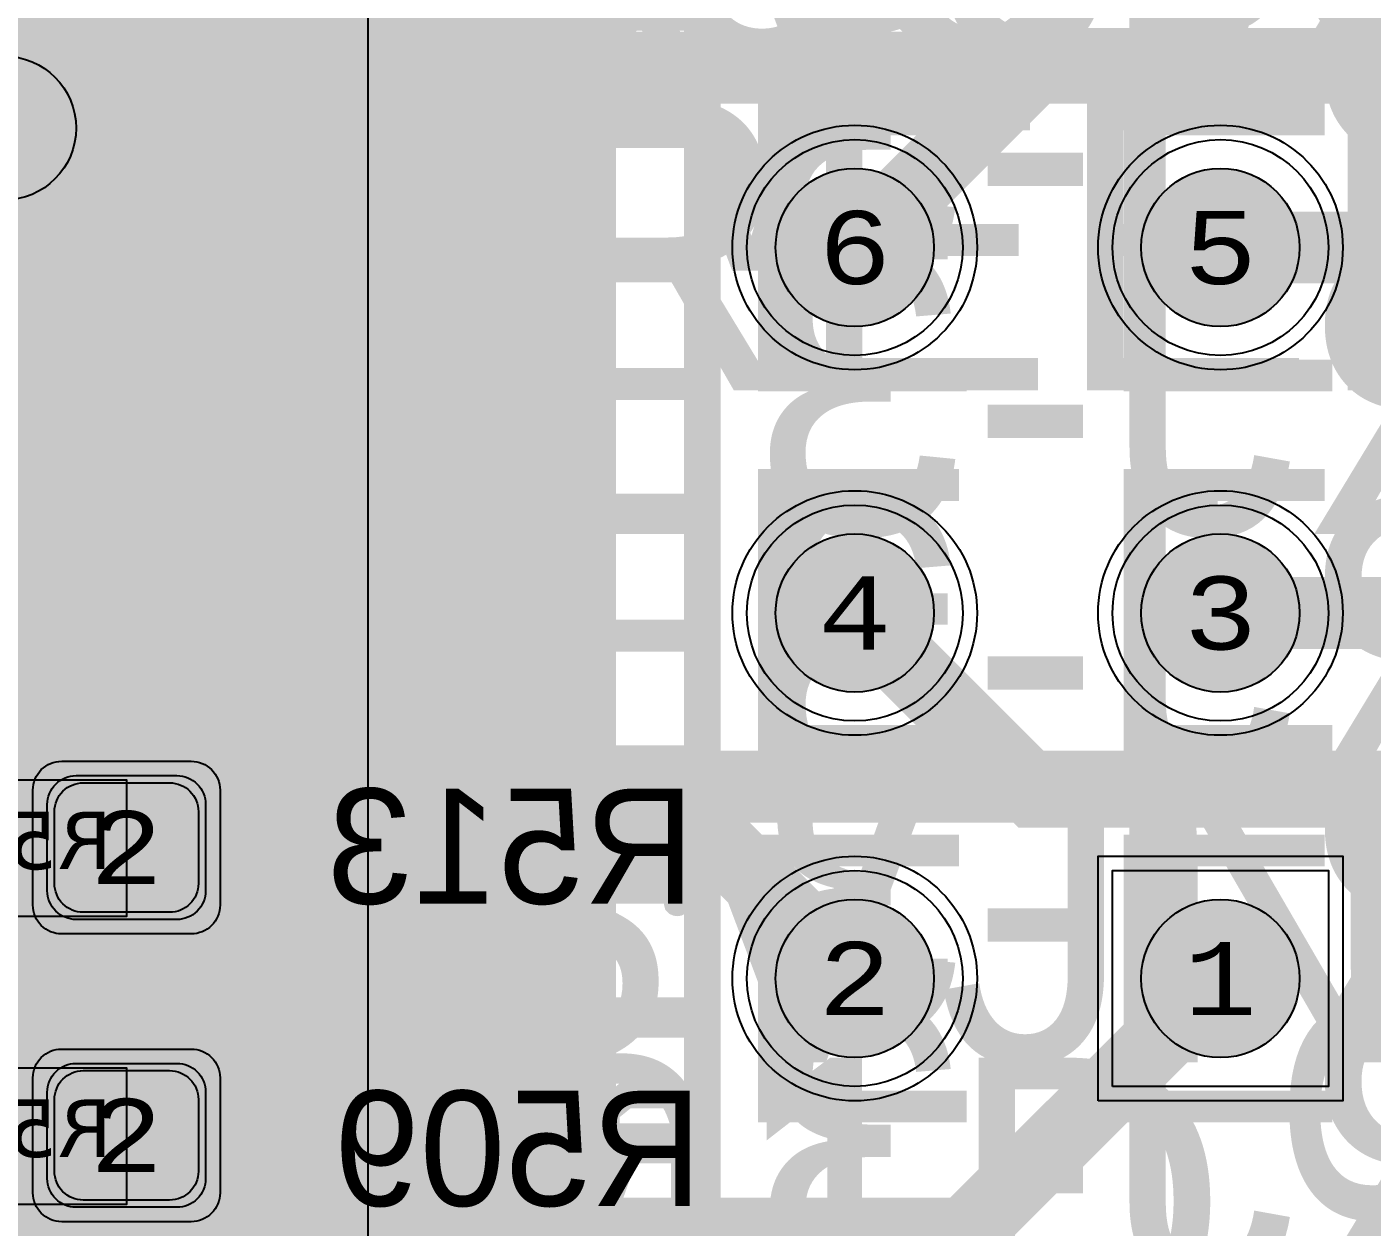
# Model space of a CAD drawing. Extents: x -28 to 199, y -61 to 255.
# Drawn here: x 62.41 to 71.75, y 150.86 to 159.2 of the extents above; entities that cross this region are included whole.
import ezdxf
from ezdxf.enums import TextEntityAlignment as Align

# ---------------------------------------------------------------- set-up
doc = ezdxf.new("R2010")
doc.units = 0
doc.header["$MEASUREMENT"] = 0
for name, color, linetype in [('ASSEMBLY_OUTLINES_BTM', 191, 'CONTINUOUS'), ('ASSEMBLY_OUTLINES_TOP', 102, 'CONTINUOUS'), ('ASSEMBLY_PART_NUMBERS_BTM', 191, 'CONTINUOUS'), ('ASSEMBLY_PART_NUMBERS_TOP', 102, 'CONTINUOUS'), ('ASSEMBLY_REF_DES_BTM', 191, 'CONTINUOUS'), ('DRILL_DRAWING', 21, 'CONTINUOUS'), ('GENERATED_SILKSCREEN_BTM', 255, 'CONTINUOUS'), ('GENERATED_SILKSCREEN_TOP', 140, 'CONTINUOUS'), ('MOUNTING_HOLES_LAYER_2', 42, 'CONTINUOUS'), ('MOUNTING_HOLES_LAYER_3', 42, 'CONTINUOUS'), ('MOUNTING_HOLES_LAYER_BOT21', 42, 'CONTINUOUS'), ('MOUNTING_HOLES_LAYER_TOP', 42, 'CONTINUOUS'), ('PART_HOLES_LAYER_2', 30, 'CONTINUOUS'), ('PART_HOLES_LAYER_3', 30, 'CONTINUOUS'), ('PART_HOLES_LAYER_BOTTOM', 30, 'CONTINUOUS'), ('PART_HOLES_LAYER_TOP', 30, 'CONTINUOUS'), ('PART_PADS_LAYER_2', 230, 'CONTINUOUS'), ('PART_PADS_LAYER_3', 81, 'CONTINUOUS'), ('PART_PADS_LAYER_BOTTOM', 10, 'CONTINUOUS'), ('PART_PADS_LAYER_TOP', 150, 'CONTINUOUS'), ('PART_PADS_SMD_BTM', 10, 'CONTINUOUS'), ('PIN_NUMBERS_BTM', 8, 'CONTINUOUS'), ('PIN_NUMBERS_TOP', 8, 'CONTINUOUS'), ('PLACEMENT_OUTLINES_BTM', 222, 'CONTINUOUS'), ('PLACEMENT_OUTLINES_TOP', 130, 'CONTINUOUS'), ('PLANE_SHAPES_LAYER_2', 230, 'CONTINUOUS'), ('PLANE_SHAPES_LAYER_3', 81, 'CONTINUOUS'), ('SILKSCREEN_OUTLINES_BTM', 211, 'CONTINUOUS'), ('SILKSCREEN_OUTLINES_TOP', 150, 'CONTINUOUS'), ('SILKSCREEN_REF_DES_BTM', 211, 'CONTINUOUS'), ('SOLDERMASK_PADS_BTM', 12, 'CONTINUOUS'), ('SOLDERMASK_PADS_TOP', 180, 'CONTINUOUS'), ('SOLDERPASTE_PADS_BTM', 12, 'CONTINUOUS'), ('TRACES_LAYER_BOTTOM', 10, 'CONTINUOUS'), ('TRACES_LAYER_TOP', 150, 'CONTINUOUS')]:
    doc.layers.add(name, color=color, linetype=linetype)
doc.styles.add('COURIER_NEW', font='COUR.TTF')
doc.styles.add('VERDANA', font='verdana.TTF')
doc.styles.add('VERIBEST_GERBER_0', font='txt')

msp = doc.modelspace()

# ---------------------------------------------------------------- hatches: boundary and pattern name
at = {"layer": 'MOUNTING_HOLES_LAYER_2'}
h = msp.add_hatch(color=256, dxfattribs=at)
edge = h.paths.add_edge_path()
edge.add_arc((62.25, 158.5), 0.5, 0, 360)
at = {"layer": 'MOUNTING_HOLES_LAYER_3'}
h = msp.add_hatch(color=256, dxfattribs=at)
edge = h.paths.add_edge_path()
edge.add_arc((62.25, 158.5), 0.5, 0, 360)
at = {"layer": 'MOUNTING_HOLES_LAYER_BOT21'}
h = msp.add_hatch(color=256, dxfattribs=at)
edge = h.paths.add_edge_path()
edge.add_arc((62.25, 158.5), 0.5, 0, 360)
at = {"layer": 'MOUNTING_HOLES_LAYER_TOP'}
h = msp.add_hatch(color=256, dxfattribs=at)
edge = h.paths.add_edge_path()
edge.add_arc((62.25, 158.5), 0.5, 0, 360)
at = {"layer": 'PART_HOLES_LAYER_2'}
h = msp.add_hatch(color=256, dxfattribs=at)
edge = h.paths.add_edge_path()
edge.add_arc((68.16, 157.67), 0.55, 0, 360)
h = msp.add_hatch(color=256, dxfattribs=at)
edge = h.paths.add_edge_path()
edge.add_arc((70.7, 157.67), 0.55, 0, 360)
h = msp.add_hatch(color=256, dxfattribs=at)
edge = h.paths.add_edge_path()
edge.add_arc((68.16, 155.13), 0.55, 0, 360)
h = msp.add_hatch(color=256, dxfattribs=at)
edge = h.paths.add_edge_path()
edge.add_arc((70.7, 155.13), 0.55, 0, 360)
h = msp.add_hatch(color=256, dxfattribs=at)
edge = h.paths.add_edge_path()
edge.add_arc((68.16, 152.59), 0.55, 0, 360)
h = msp.add_hatch(color=256, dxfattribs=at)
edge = h.paths.add_edge_path()
edge.add_arc((70.7, 152.59), 0.55, 0, 360)
at = {"layer": 'PART_HOLES_LAYER_3'}
h = msp.add_hatch(color=256, dxfattribs=at)
edge = h.paths.add_edge_path()
edge.add_arc((68.16, 157.67), 0.55, 0, 360)
h = msp.add_hatch(color=256, dxfattribs=at)
edge = h.paths.add_edge_path()
edge.add_arc((70.7, 157.67), 0.55, 0, 360)
h = msp.add_hatch(color=256, dxfattribs=at)
edge = h.paths.add_edge_path()
edge.add_arc((68.16, 155.13), 0.55, 0, 360)
h = msp.add_hatch(color=256, dxfattribs=at)
edge = h.paths.add_edge_path()
edge.add_arc((70.7, 155.13), 0.55, 0, 360)
h = msp.add_hatch(color=256, dxfattribs=at)
edge = h.paths.add_edge_path()
edge.add_arc((68.16, 152.59), 0.55, 0, 360)
h = msp.add_hatch(color=256, dxfattribs=at)
edge = h.paths.add_edge_path()
edge.add_arc((70.7, 152.59), 0.55, 0, 360)
at = {"layer": 'PART_HOLES_LAYER_BOTTOM'}
h = msp.add_hatch(color=256, dxfattribs=at)
edge = h.paths.add_edge_path()
edge.add_arc((68.16, 157.67), 0.55, 0, 360)
h = msp.add_hatch(color=256, dxfattribs=at)
edge = h.paths.add_edge_path()
edge.add_arc((70.7, 157.67), 0.55, 0, 360)
h = msp.add_hatch(color=256, dxfattribs=at)
edge = h.paths.add_edge_path()
edge.add_arc((68.16, 155.13), 0.55, 0, 360)
h = msp.add_hatch(color=256, dxfattribs=at)
edge = h.paths.add_edge_path()
edge.add_arc((70.7, 155.13), 0.55, 0, 360)
h = msp.add_hatch(color=256, dxfattribs=at)
edge = h.paths.add_edge_path()
edge.add_arc((68.16, 152.59), 0.55, 0, 360)
h = msp.add_hatch(color=256, dxfattribs=at)
edge = h.paths.add_edge_path()
edge.add_arc((70.7, 152.59), 0.55, 0, 360)
at = {"layer": 'PART_HOLES_LAYER_TOP'}
h = msp.add_hatch(color=256, dxfattribs=at)
edge = h.paths.add_edge_path()
edge.add_arc((68.16, 157.67), 0.55, 0, 360)
h = msp.add_hatch(color=256, dxfattribs=at)
edge = h.paths.add_edge_path()
edge.add_arc((70.7, 157.67), 0.55, 0, 360)
h = msp.add_hatch(color=256, dxfattribs=at)
edge = h.paths.add_edge_path()
edge.add_arc((68.16, 155.13), 0.55, 0, 360)
h = msp.add_hatch(color=256, dxfattribs=at)
edge = h.paths.add_edge_path()
edge.add_arc((70.7, 155.13), 0.55, 0, 360)
h = msp.add_hatch(color=256, dxfattribs=at)
edge = h.paths.add_edge_path()
edge.add_arc((68.16, 152.59), 0.55, 0, 360)
h = msp.add_hatch(color=256, dxfattribs=at)
edge = h.paths.add_edge_path()
edge.add_arc((70.7, 152.59), 0.55, 0, 360)
at = {"layer": 'PLANE_SHAPES_LAYER_2'}
h = msp.add_hatch(color=256, dxfattribs=at)
h.paths.add_polyline_path([(169.5, 129.25), (149.5, 129.25), (142.25, 122), (142.25, 90.5), (147.5, 90.5), (147.5, 80), (154, 80), (154, 69.25), (131.75, 69.25), (131.75, 73.25), (121.25, 73.25), (121.25, 81), (110.5, 81), (110.5, 125.75), (106.5, 125.75), (106.5, 128.75), (93.5, 128.75), (93.5, 120.25), (91.75, 120.25), (91.75, 121.5), (80, 121.5), (80, 118.25), (73.25, 118.25), (73.25, 124.5), (67.5, 124.5), (67.5, 128), (57.75, 128), (57.75, 120.25), (55.25, 120.25), (55.25, 121.5), (47.5, 121.5), (47.5, 119), (35, 119), (35, 134.75), (32.75, 134.75), (32.75, 159.75), (29.25, 159.75), (29.25, 175.25), (22.5, 175.25), (22.5, 195.25), (17.25, 195.25), (17.25, 198), (22.5, 198), (22.5, 216.5), (40.25, 216.5), (40.25, 235.5), (54.5, 235.5), (54.5, 254), (87.25, 254), (87.25, 236.25), (86.25, 236.25), (86.25, 228.75), (81, 228.75), (81, 218.75), (95.25, 218.75), (95.25, 194.5), (87, 194.5), (87, 172), (131.1, 172), (131.1, 208.75), (115.5, 208.75), (115.5, 213.75), (106.75, 213.75), (106.75, 218.75), (110.25, 222.25), (110.25, 226.25), (142.5, 226.25), (142.5, 221.5), (160.5, 221.5), (160.5, 240.75), (169.5, 240.75)])
h.paths.add_polyline_path([(35.5, 149.5), (41.75, 149.5), (41.75, 152), (39.25, 152), (39.25, 154), (37.75, 154), (37.75, 152), (35.5, 152)], flags=16)
h.paths.add_polyline_path([(37.5, 125.75), (37.5, 128.75), (42.75, 128.75), (42.75, 125.75)], flags=16)
h.paths.add_polyline_path([(52, 127.75), (52, 130.75), (54.25, 130.75), (54.25, 127.75)], flags=16)
h.paths.add_polyline_path([(50.75, 219.5), (50.75, 226.5), (71.75, 226.5), (71.75, 219.5)], flags=16)
h.paths.add_polyline_path([(66.5, 150.75), (66.5, 177.5), (72.25, 177.5), (72.25, 150.75)], flags=16)
h.paths.add_polyline_path([(47.25, 185.25), (73, 185.25), (73, 188.25), (70.25, 188.25), (70.25, 191), (47.25, 191)], flags=16)
h.paths.add_polyline_path([(84.5, 208), (84.5, 212.75), (85, 212.75), (85, 208)], flags=16)
h.paths.add_polyline_path([(61.5, 137.25), (87.75, 137.25), (87.75, 140.5), (84.75, 140.5), (84.75, 143), (61.5, 143)], flags=16)
h.paths.add_polyline_path([(88.75, 127), (88.75, 130), (91, 130), (91, 127)], flags=16)
h.paths.add_polyline_path([(85.5, 130.25), (85.5, 132.5), (91, 132.5), (91, 130.25)], flags=16)
h.paths.add_polyline_path([(108.75, 142.25), (135.75, 142.25), (135.75, 145.75), (132.25, 145.75), (132.25, 149), (108.75, 149)], flags=16)
h.paths.add_polyline_path([(114.25, 126.75), (140.75, 126.75), (140.75, 129.75), (137.25, 129.75), (137.25, 133), (114.25, 133)], flags=16)
h.paths.add_polyline_path([(155.25, 180.25), (166.25, 180.25), (166.25, 186.25), (152.25, 186.25), (152.25, 183), (155.25, 183)], flags=16)
at = {"layer": 'PLANE_SHAPES_LAYER_3'}
h = msp.add_hatch(color=256, dxfattribs=at)
h.paths.add_polyline_path([(169.5, 129.25), (149.5, 129.25), (142.25, 122), (142.25, 90.5), (147.5, 90.5), (147.5, 80), (154, 80), (154, 69.25), (131.75, 69.25), (131.75, 73.25), (121.25, 73.25), (121.25, 81), (110.5, 81), (110.5, 125.75), (106.5, 125.75), (106.5, 128.75), (93.5, 128.75), (93.5, 120.25), (91.75, 120.25), (91.75, 121.5), (80, 121.5), (80, 118.25), (73.25, 118.25), (73.25, 124.5), (67.5, 124.5), (67.5, 127.75), (58.25, 127.75), (58.25, 130.25), (88.75, 130.25), (88.75, 127), (91, 127), (91, 132.5), (55, 132.5), (55, 131.25), (52, 131.25), (52, 127.75), (55, 127.75), (55, 127.25), (57.75, 127.25), (57.75, 120.25), (55.25, 120.25), (55.25, 121.5), (47.5, 121.5), (47.5, 119), (35, 119), (35, 134.75), (32.75, 134.75), (32.75, 159.75), (29.25, 159.75), (29.25, 175.25), (22.5, 175.25), (22.5, 195.25), (17.25, 195.25), (17.25, 198), (22.5, 198), (22.5, 216.5), (40.25, 216.5), (40.25, 235.5), (54.5, 235.5), (54.5, 254), (87.25, 254), (87.25, 236.25), (86.25, 236.25), (86.25, 228.75), (81, 228.75), (81, 218.75), (95.25, 218.75), (95.25, 194.5), (87, 194.5), (87, 172), (131.1, 172), (131.1, 208.75), (115.5, 208.75), (115.5, 213.75), (106.75, 213.75), (106.75, 218.75), (110.25, 222.25), (110.25, 226.25), (142.5, 226.25), (142.5, 221.5), (160.5, 221.5), (160.5, 240.75), (169.5, 240.75)])
h.paths.add_polyline_path([(35.5, 149.5), (41.75, 149.5), (41.75, 152), (39.25, 152), (39.25, 154), (37.75, 154), (37.75, 152), (35.5, 152)], flags=16)
h.paths.add_polyline_path([(37.5, 125.75), (37.5, 128.75), (42.75, 128.75), (42.75, 125.75)], flags=16)
h.paths.add_polyline_path([(50.75, 219.5), (50.75, 226.5), (71.75, 226.5), (71.75, 219.5)], flags=16)
h.paths.add_polyline_path([(66.5, 150.75), (66.5, 177.5), (72.25, 177.5), (72.25, 150.75)], flags=16)
h.paths.add_polyline_path([(47.25, 185.25), (73, 185.25), (73, 188.25), (70.25, 188.25), (70.25, 191), (47.25, 191)], flags=16)
h.paths.add_polyline_path([(84.5, 208), (84.5, 212.75), (85, 212.75), (85, 208)], flags=16)
h.paths.add_polyline_path([(61.5, 137.25), (87.75, 137.25), (87.75, 140.5), (84.75, 140.5), (84.75, 143), (61.5, 143)], flags=16)
h.paths.add_polyline_path([(108.75, 142.25), (135.75, 142.25), (135.75, 145.75), (132.25, 145.75), (132.25, 149), (108.75, 149)], flags=16)
h.paths.add_polyline_path([(114.25, 126.75), (140.75, 126.75), (140.75, 129.75), (137.25, 129.75), (137.25, 133), (114.25, 133)], flags=16)
h.paths.add_polyline_path([(155.25, 180.25), (166.25, 180.25), (166.25, 186.25), (152.25, 186.25), (152.25, 183), (155.25, 183)], flags=16)

# ---------------------------------------------------------------- linework, layer by layer
at = {"layer": 'ASSEMBLY_OUTLINES_BTM'}
for points in [[(61.4, 153.02), (61.4, 153.97), (63.1, 153.97), (63.1, 153.02)], [(61.4, 151.02), (61.4, 151.97), (63.1, 151.97), (63.1, 151.02)]]:
    msp.add_lwpolyline(points, close=True, dxfattribs=at)
at = {"layer": 'ASSEMBLY_OUTLINES_TOP', "const_width": 0.2}
msp.add_lwpolyline([(64.78, 147.42), (64.78, 180.62), (74.08, 180.62), (74.08, 147.42)], close=True, dxfattribs=at)
at = {"layer": 'GENERATED_SILKSCREEN_BTM', "const_width": 0.15}
for points in [[(62.533844, 153.970005, 1.1642e-05), (62.533836, 153.969995), (61.966164, 153.969995, 1.1642e-05), (61.966156, 153.970005), (62.533844, 153.970005)], [(62.542098, 153.019995), (61.957902, 153.019995, 1.22306e-05), (61.957911, 153.020005), (62.542089, 153.020005, 1.22306e-05), (62.542098, 153.019995)], [(62.533844, 151.970005, 1.1642e-05), (62.533836, 151.969995), (61.966164, 151.969995, 1.1642e-05), (61.966156, 151.970005), (62.533844, 151.970005)], [(62.542098, 151.019995), (61.957902, 151.019995, 1.22306e-05), (61.957911, 151.020005), (62.542089, 151.020005, 1.22306e-05), (62.542098, 151.019995)]]:
    msp.add_lwpolyline(points, format="xyb", dxfattribs=at)
for points in [[(65.3152, 153.1292), (65.3216, 153.1276), (65.3256, 153.1244), (65.3272, 153.1188), (65.328, 153.1124), (65.3272, 153.1068), (65.3256, 153.1012), (65.3216, 153.0972), (65.3152, 153.0964), (65.0032, 153.0964), (64.9976, 153.0972), (64.9928, 153.1012), (64.9904, 153.1068), (64.9896, 153.1124), (64.9904, 153.1188), (64.9928, 153.1244), (64.9976, 153.1276), (65.0032, 153.1292), (65.144, 153.1292), (65.144, 153.8804), (65.1448, 153.886), (65.1472, 153.89), (65.1512, 153.8924), (65.1568, 153.8932), (65.1608, 153.894), (65.1648, 153.894), (65.168, 153.8924), (65.1712, 153.8892), (65.3272, 153.67), (65.3288, 153.6668), (65.3296, 153.6644), (65.3296, 153.6588), (65.3272, 153.654), (65.3232, 153.65), (65.3184, 153.6468), (65.3128, 153.6452), (65.3096, 153.6452), (65.3072, 153.646), (65.3032, 153.6508), (65.1752, 153.83), (65.1752, 153.1292), (65.3152, 153.1292)], [(64.5608, 153.0996), (64.696, 153.2092), (64.6984, 153.2108), (64.7, 153.2132), (64.7008, 153.2156), (64.7008, 153.218), (64.7, 153.2236), (64.6968, 153.2292), (64.6928, 153.2332), (64.688, 153.2364), (64.6824, 153.2372), (64.6768, 153.2356), (64.5464, 153.1292), (64.288, 153.1292), (64.1632, 153.23), (64.1632, 153.3788), (64.2864, 153.4804), (64.4192, 153.4804), (64.4256, 153.482), (64.4296, 153.4852), (64.432, 153.4908), (64.4328, 153.4964), (64.432, 153.502), (64.4296, 153.5068), (64.4256, 153.5108), (64.4192, 153.5124), (64.2864, 153.5124), (64.1632, 153.614), (64.1632, 153.7628), (64.288, 153.8636), (64.5464, 153.8636), (64.6768, 153.7572), (64.6824, 153.7556), (64.688, 153.7564), (64.6928, 153.7588), (64.6968, 153.7636), (64.7, 153.7684), (64.7008, 153.774), (64.7008, 153.7772), (64.7, 153.7796), (64.6984, 153.782), (64.696, 153.7836), (64.5608, 153.8932), (64.5584, 153.894), (64.556, 153.8948), (64.5552, 153.8956), (64.552, 153.8964), (64.2824, 153.8964), (64.2784, 153.8956), (64.2768, 153.8948), (64.2752, 153.894), (64.272, 153.8932), (64.1368, 153.7836), (64.1344, 153.7796), (64.1336, 153.7764), (64.132, 153.774), (64.1312, 153.7708), (64.1312, 153.606), (64.132, 153.6036), (64.1336, 153.598), (64.1344, 153.594), (64.1368, 153.5924), (64.2544, 153.4964), (64.1368, 153.4004), (64.136, 153.3988), (64.1344, 153.3972), (64.1336, 153.3964), (64.1336, 153.3948), (64.132, 153.3892), (64.1312, 153.3868), (64.1312, 153.222), (64.132, 153.218), (64.1336, 153.2148), (64.1344, 153.2116), (64.1368, 153.2092), (64.272, 153.0996), (64.2752, 153.098), (64.276, 153.0972), (64.2784, 153.0972), (64.2792, 153.0964), (64.28, 153.0964), (64.2824, 153.0964), (64.552, 153.0964), (64.5552, 153.0972), (64.5584, 153.098), (64.5608, 153.0996)], [(66.036, 153.6212), (66.0392, 153.6204), (66.0416, 153.6196), (66.0448, 153.618), (66.1536, 153.53), (66.1536, 153.8636), (65.6312, 153.8636), (65.6256, 153.8652), (65.6208, 153.8684), (65.6184, 153.874), (65.6176, 153.8796), (65.6184, 153.886), (65.6208, 153.8908), (65.6256, 153.8948), (65.6312, 153.8964), (66.1712, 153.8964), (66.1768, 153.8948), (66.1816, 153.8908), (66.1856, 153.886), (66.1872, 153.8804), (66.1872, 153.4956), (66.1864, 153.49), (66.184, 153.486), (66.1808, 153.4836), (66.1752, 153.482), (66.172, 153.4804), (66.168, 153.4796), (66.164, 153.4804), (66.1608, 153.4828), (66.0304, 153.5892), (65.772, 153.5892), (65.6472, 153.4876), (65.6472, 153.23), (65.772, 153.13), (66.0304, 153.13), (66.1608, 153.2356), (66.1664, 153.238), (66.1712, 153.238), (66.1768, 153.2348), (66.1808, 153.2308), (66.184, 153.2252), (66.1856, 153.2196), (66.1848, 153.2164), (66.184, 153.214), (66.1824, 153.2116), (66.18, 153.21), (66.0448, 153.0996), (66.0424, 153.098), (66.0392, 153.098), (66.036, 153.0964), (65.7664, 153.0964), (65.7648, 153.0964), (65.7632, 153.0972), (65.7624, 153.0972), (65.7608, 153.098), (65.7592, 153.098), (65.756, 153.0996), (65.6208, 153.21), (65.6184, 153.2124), (65.6176, 153.214), (65.616, 153.2188), (65.6152, 153.222), (65.6152, 153.4956), (65.616, 153.4988), (65.6176, 153.5036), (65.6176, 153.5052), (65.6192, 153.506), (65.62, 153.5076), (65.6208, 153.5092), (65.756, 153.618), (65.76, 153.6196), (65.7632, 153.6204), (65.7664, 153.6212), (66.036, 153.6212)], [(66.376, 153.5924), (66.3736, 153.594), (66.3728, 153.598), (66.3712, 153.602), (66.3704, 153.606), (66.3704, 153.7708), (66.3712, 153.7748), (66.3728, 153.7772), (66.3728, 153.7796), (66.3736, 153.7804), (66.3752, 153.7812), (66.376, 153.7828), (66.512, 153.8932), (66.516, 153.8948), (66.5192, 153.8956), (66.5224, 153.8964), (66.9256, 153.8964), (66.9328, 153.8948), (66.9376, 153.8908), (66.9416, 153.886), (66.9432, 153.8804), (66.9432, 153.1124), (66.9416, 153.106), (66.9376, 153.102), (66.9328, 153.0996), (66.9272, 153.0988), (66.9208, 153.0996), (66.9152, 153.102), (66.9112, 153.106), (66.9096, 153.1124), (66.9096, 153.4804), (66.5336, 153.4804), (66.4024, 153.1076), (66.3992, 153.102), (66.3936, 153.0988), (66.388, 153.098), (66.3824, 153.0996), (66.3776, 153.102), (66.3736, 153.106), (66.372, 153.1116), (66.3728, 153.118), (66.504, 153.4908), (66.376, 153.5924)], [(66.9096, 153.8636), (66.5272, 153.8636), (66.4024, 153.7628), (66.4024, 153.614), (66.5272, 153.5124), (66.9096, 153.5124), (66.9096, 153.8636)], [(64.5824, 150.9996), (64.7168, 151.1092), (64.7192, 151.1108), (64.7208, 151.1132), (64.7216, 151.118), (64.7208, 151.1236), (64.7184, 151.1292), (64.7144, 151.1332), (64.7096, 151.1364), (64.704, 151.1372), (64.6984, 151.1356), (64.568, 151.0292), (64.3096, 151.0292), (64.1848, 151.13), (64.1848, 151.4172), (64.2936, 151.3292), (64.2968, 151.3276), (64.2976, 151.3268), (64.3, 151.326), (64.3032, 151.326), (64.5728, 151.326), (64.576, 151.326), (64.5808, 151.3276), (64.5824, 151.3292), (64.7168, 151.438), (64.7192, 151.4388), (64.72, 151.4404), (64.7216, 151.4428), (64.7232, 151.4484), (64.724, 151.4516), (64.724, 151.6708), (64.7232, 151.6748), (64.7216, 151.678), (64.72, 151.6804), (64.7192, 151.6812), (64.7168, 151.6836), (64.5824, 151.7932), (64.5792, 151.794), (64.5776, 151.7948), (64.576, 151.7956), (64.5728, 151.7964), (64.3032, 151.7964), (64.3, 151.7956), (64.2984, 151.7948), (64.296, 151.794), (64.2928, 151.7932), (64.1584, 151.6836), (64.156, 151.6796), (64.1552, 151.6764), (64.1536, 151.674), (64.1528, 151.6708), (64.1528, 151.122), (64.1536, 151.1196), (64.1552, 151.114), (64.156, 151.1124), (64.1584, 151.1092), (64.2928, 150.9996), (64.2968, 150.998), (64.2976, 150.9972), (64.3, 150.9972), (64.3008, 150.9964), (64.3016, 150.9964), (64.3032, 150.9964), (64.5728, 150.9964), (64.576, 150.9972), (64.5792, 150.998), (64.5824, 150.9996)], [(65.4728, 151.6836), (65.3384, 151.7932), (65.3352, 151.794), (65.3336, 151.7948), (65.332, 151.7956), (65.3288, 151.7964), (65.0592, 151.7964), (65.056, 151.7956), (65.0544, 151.7948), (65.052, 151.794), (65.0488, 151.7932), (64.9144, 151.6836), (64.912, 151.6796), (64.9112, 151.6764), (64.9096, 151.674), (64.9088, 151.6708), (64.9088, 151.122), (64.9096, 151.1196), (64.9112, 151.114), (64.912, 151.1124), (64.9144, 151.1092), (65.0488, 150.9996), (65.052, 150.9988), (65.0544, 150.998), (65.0552, 150.9972), (65.0568, 150.9964), (65.0592, 150.9964), (65.3288, 150.9964), (65.332, 150.9972), (65.3352, 150.998), (65.3384, 150.9996), (65.4728, 151.1092), (65.4752, 151.1108), (65.476, 151.1116), (65.4776, 151.114), (65.4792, 151.1196), (65.48, 151.122), (65.48, 151.6708), (65.4792, 151.674), (65.4776, 151.6764), (65.4768, 151.6796), (65.4728, 151.6836)], [(66.0856, 151.5212), (66.0888, 151.5204), (66.0912, 151.5196), (66.0944, 151.518), (66.2032, 151.43), (66.2032, 151.7636), (65.6808, 151.7636), (65.6752, 151.7652), (65.6704, 151.7684), (65.668, 151.774), (65.6672, 151.7796), (65.668, 151.786), (65.6704, 151.7908), (65.6752, 151.7948), (65.6808, 151.7964), (66.2208, 151.7964), (66.2264, 151.7948), (66.2312, 151.7908), (66.2352, 151.786), (66.2368, 151.7804), (66.2368, 151.3956), (66.236, 151.39), (66.2336, 151.386), (66.2304, 151.3836), (66.2248, 151.382), (66.2216, 151.3804), (66.2176, 151.3796), (66.2136, 151.3804), (66.2104, 151.3828), (66.08, 151.4892), (65.8216, 151.4892), (65.6968, 151.3876), (65.6968, 151.13), (65.8216, 151.03), (66.08, 151.03), (66.2104, 151.1356), (66.216, 151.138), (66.2208, 151.138), (66.2264, 151.1348), (66.2304, 151.1308), (66.2336, 151.1252), (66.2352, 151.1196), (66.2344, 151.1164), (66.2336, 151.114), (66.232, 151.1116), (66.2296, 151.11), (66.0944, 150.9996), (66.092, 150.998), (66.0888, 150.998), (66.0856, 150.9964), (65.816, 150.9964), (65.8144, 150.9964), (65.8128, 150.9972), (65.812, 150.9972), (65.8104, 150.998), (65.8088, 150.998), (65.8056, 150.9996), (65.6704, 151.11), (65.668, 151.1124), (65.6672, 151.114), (65.6656, 151.1188), (65.6648, 151.122), (65.6648, 151.3956), (65.6656, 151.3988), (65.6672, 151.4036), (65.6672, 151.4052), (65.6688, 151.406), (65.6696, 151.4076), (65.6704, 151.4092), (65.8056, 151.518), (65.8096, 151.5196), (65.8128, 151.5204), (65.816, 151.5212), (66.0856, 151.5212)], [(66.4256, 151.4924), (66.4232, 151.494), (66.4224, 151.498), (66.4208, 151.502), (66.42, 151.506), (66.42, 151.6708), (66.4208, 151.6748), (66.4224, 151.6772), (66.4224, 151.6796), (66.4232, 151.6804), (66.4248, 151.6812), (66.4256, 151.6828), (66.5616, 151.7932), (66.5656, 151.7948), (66.5688, 151.7956), (66.572, 151.7964), (66.9752, 151.7964), (66.9824, 151.7948), (66.9872, 151.7908), (66.9912, 151.786), (66.9928, 151.7804), (66.9928, 151.0124), (66.9912, 151.006), (66.9872, 151.002), (66.9824, 150.9996), (66.9768, 150.9988), (66.9704, 150.9996), (66.9648, 151.002), (66.9608, 151.006), (66.9592, 151.0124), (66.9592, 151.3804), (66.5832, 151.3804), (66.452, 151.0076), (66.4488, 151.002), (66.4432, 150.9988), (66.4376, 150.998), (66.432, 150.9996), (66.4272, 151.002), (66.4232, 151.006), (66.4216, 151.0116), (66.4224, 151.018), (66.5536, 151.3908), (66.4256, 151.4924)], [(64.6912, 151.6628), (64.6912, 151.4596), (64.568, 151.358), (64.3096, 151.358), (64.1848, 151.4596), (64.1848, 151.6628), (64.3096, 151.7636), (64.568, 151.7636), (64.6912, 151.6628)], [(65.3744, 151.0692), (65.324, 151.0292), (65.0656, 151.0292), (64.9408, 151.13), (64.9408, 151.6628), (64.988, 151.7004), (65.3744, 151.0692)], [(65.4472, 151.6628), (65.4472, 151.13), (65.4, 151.09), (65.0128, 151.7212), (65.0656, 151.7636), (65.324, 151.7636), (65.4472, 151.6628)], [(66.9592, 151.7636), (66.5768, 151.7636), (66.452, 151.6628), (66.452, 151.514), (66.5768, 151.4124), (66.9592, 151.4124), (66.9592, 151.7636)]]:
    msp.add_lwpolyline(points, dxfattribs=at)
at = {"layer": 'GENERATED_SILKSCREEN_TOP', "const_width": 0.15}
msp.add_lwpolyline([(64.78, 147.42), (64.78, 180.62), (74.08, 180.62), (74.08, 147.42)], close=True, dxfattribs=at)
for points in [[(62.021, 152.326), (62.021, 152.072), (62.175, 151.945), (62.498, 151.945), (62.654, 152.072), (62.654, 152.326), (62.498, 152.452), (62.175, 152.452), (62.021, 152.326)], [(62.169, 152.493), (62.506, 152.493), (62.51, 152.492), (62.511, 152.492), (62.512, 152.491), (62.515, 152.49), (62.519, 152.489), (62.687, 152.352), (62.69, 152.347), (62.691, 152.343), (62.693, 152.34), (62.694, 152.336), (62.694, 151.65), (62.693, 151.647), (62.691, 151.64), (62.69, 151.638), (62.687, 151.634), (62.519, 151.497), (62.514, 151.495), (62.513, 151.494), (62.511, 151.494), (62.509, 151.493), (62.508, 151.493), (62.506, 151.493), (62.169, 151.493)], [(62.175, 151.534), (62.498, 151.534), (62.654, 151.66), (62.654, 152.019), (62.518, 151.909), (62.514, 151.907), (62.513, 151.906), (62.51, 151.905), (62.506, 151.905), (62.169, 151.905)]]:
    msp.add_lwpolyline(points, dxfattribs=at)
at = {"layer": 'MOUNTING_HOLES_LAYER_2'}
msp.add_circle((62.25, 158.5), 0.5, dxfattribs=at)
at = {"layer": 'MOUNTING_HOLES_LAYER_3'}
msp.add_circle((62.25, 158.5), 0.5, dxfattribs=at)
at = {"layer": 'MOUNTING_HOLES_LAYER_BOT21'}
msp.add_circle((62.25, 158.5), 0.5, dxfattribs=at)
at = {"layer": 'MOUNTING_HOLES_LAYER_TOP'}
msp.add_circle((62.25, 158.5), 0.5, dxfattribs=at)
at = {"layer": 'PART_HOLES_LAYER_2'}
for centre in [(68.16, 157.67), (70.7, 157.67), (68.16, 155.13), (70.7, 155.13), (68.16, 152.59), (70.7, 152.59)]:
    msp.add_circle(centre, 0.55, dxfattribs=at)
at = {"layer": 'PART_HOLES_LAYER_3'}
for centre in [(68.16, 157.67), (70.7, 157.67), (68.16, 155.13), (70.7, 155.13), (68.16, 152.59), (70.7, 152.59)]:
    msp.add_circle(centre, 0.55, dxfattribs=at)
at = {"layer": 'PART_HOLES_LAYER_BOTTOM'}
for centre in [(68.16, 157.67), (70.7, 157.67), (68.16, 155.13), (70.7, 155.13), (68.16, 152.59), (70.7, 152.59)]:
    msp.add_circle(centre, 0.55, dxfattribs=at)
at = {"layer": 'PART_HOLES_LAYER_TOP'}
for centre in [(68.16, 157.67), (70.7, 157.67), (68.16, 155.13), (70.7, 155.13), (68.16, 152.59), (70.7, 152.59)]:
    msp.add_circle(centre, 0.55, dxfattribs=at)
at = {"layer": 'PART_PADS_LAYER_2'}
msp.add_lwpolyline([(69.95, 151.84), (69.95, 153.34), (71.45, 153.34), (71.45, 151.84)], close=True, dxfattribs=at)
for centre in [(68.16, 157.67), (70.7, 157.67), (68.16, 155.13), (70.7, 155.13), (68.16, 152.59)]:
    msp.add_circle(centre, 0.75, dxfattribs=at)
at = {"layer": 'PART_PADS_LAYER_3'}
msp.add_lwpolyline([(69.95, 151.84), (69.95, 153.34), (71.45, 153.34), (71.45, 151.84)], close=True, dxfattribs=at)
for centre in [(68.16, 157.67), (70.7, 157.67), (68.16, 155.13), (70.7, 155.13), (68.16, 152.59)]:
    msp.add_circle(centre, 0.75, dxfattribs=at)
at = {"layer": 'PART_PADS_LAYER_BOTTOM'}
msp.add_lwpolyline([(69.95, 151.84), (69.95, 153.34), (71.45, 153.34), (71.45, 151.84)], close=True, dxfattribs=at)
for centre in [(68.16, 157.67), (70.7, 157.67), (68.16, 155.13), (70.7, 155.13), (68.16, 152.59)]:
    msp.add_circle(centre, 0.75, dxfattribs=at)
at = {"layer": 'PART_PADS_LAYER_TOP'}
msp.add_lwpolyline([(69.95, 151.84), (69.95, 153.34), (71.45, 153.34), (71.45, 151.84)], close=True, dxfattribs=at)
for centre in [(68.16, 157.67), (70.7, 157.67), (68.16, 155.13), (70.7, 155.13), (68.16, 152.59)]:
    msp.add_circle(centre, 0.75, dxfattribs=at)
at = {"layer": 'PART_PADS_SMD_BTM'}
for points in [[(62.55, 153.8, -0.4142135624), (62.75, 154), (63.45, 154, -0.4142135624), (63.65, 153.8), (63.65, 153.2, -0.4142135624), (63.45, 153), (62.75, 153, -0.4142135624), (62.55, 153.2)], [(62.55, 151.8, -0.4142135624), (62.75, 152), (63.45, 152, -0.4142135624), (63.65, 151.8), (63.65, 151.2, -0.4142135624), (63.45, 151), (62.75, 151, -0.4142135624), (62.55, 151.2)]]:
    msp.add_lwpolyline(points, format="xyb", close=True, dxfattribs=at)
at = {"layer": 'PLACEMENT_OUTLINES_BTM'}
for points in [[(61.4, 153.02), (61.4, 153.97), (63.1, 153.97), (63.1, 153.02)], [(61.4, 151.02), (61.4, 151.97), (63.1, 151.97), (63.1, 151.02)]]:
    msp.add_lwpolyline(points, close=True, dxfattribs=at)
at = {"layer": 'PLACEMENT_OUTLINES_TOP'}
msp.add_lwpolyline([(64.78, 147.42), (64.78, 180.62), (74.08, 180.62), (74.08, 147.42)], close=True, dxfattribs=at)
at = {"layer": 'SILKSCREEN_OUTLINES_BTM'}
for points in [[(61.4, 153.02), (61.4, 153.97), (63.1, 153.97), (63.1, 153.02)], [(61.4, 151.02), (61.4, 151.97), (63.1, 151.97), (63.1, 151.02)]]:
    msp.add_lwpolyline(points, close=True, dxfattribs=at)
at = {"layer": 'SILKSCREEN_OUTLINES_TOP'}
msp.add_lwpolyline([(64.78, 147.42), (64.78, 180.62), (74.08, 180.62), (74.08, 147.42)], close=True, dxfattribs=at)
at = {"layer": 'SOLDERMASK_PADS_BTM'}
for points in [[(62.45, 153.9, -0.4142135624), (62.65, 154.1), (63.55, 154.1, -0.4142135624), (63.75, 153.9), (63.75, 153.1, -0.4142135624), (63.55, 152.9), (62.65, 152.9, -0.4142135624), (62.45, 153.1)], [(62.45, 151.9, -0.4142135624), (62.65, 152.1), (63.55, 152.1, -0.4142135624), (63.75, 151.9), (63.75, 151.1, -0.4142135624), (63.55, 150.9), (62.65, 150.9, -0.4142135624), (62.45, 151.1)]]:
    msp.add_lwpolyline(points, format="xyb", close=True, dxfattribs=at)
msp.add_lwpolyline([(69.85, 151.74), (69.85, 153.44), (71.55, 153.44), (71.55, 151.74)], close=True, dxfattribs=at)
for centre in [(68.16, 157.67), (70.7, 157.67), (68.16, 155.13), (70.7, 155.13), (68.16, 152.59)]:
    msp.add_circle(centre, 0.85, dxfattribs=at)
at = {"layer": 'SOLDERMASK_PADS_TOP'}
msp.add_lwpolyline([(69.85, 151.74), (69.85, 153.44), (71.55, 153.44), (71.55, 151.74)], close=True, dxfattribs=at)
for centre in [(68.16, 157.67), (70.7, 157.67), (68.16, 155.13), (70.7, 155.13), (68.16, 152.59)]:
    msp.add_circle(centre, 0.85, dxfattribs=at)
at = {"layer": 'SOLDERPASTE_PADS_BTM'}
for points in [[(62.6, 153.75, -0.4142135624), (62.8, 153.95), (63.4, 153.95, -0.4142135624), (63.6, 153.75), (63.6, 153.25, -0.4142135624), (63.4, 153.05), (62.8, 153.05, -0.4142135624), (62.6, 153.25)], [(62.6, 151.75, -0.4142135624), (62.8, 151.95), (63.4, 151.95, -0.4142135624), (63.6, 151.75), (63.6, 151.25, -0.4142135624), (63.4, 151.05), (62.8, 151.05, -0.4142135624), (62.6, 151.25)]]:
    msp.add_lwpolyline(points, format="xyb", close=True, dxfattribs=at)
at = {"layer": 'TRACES_LAYER_BOTTOM', "const_width": 0.5}
for points in [[(68.16, 157.67), (69.436129, 158.946129), (72.876871, 158.946129), (73.323, 158.5), (74.15, 158.5)], [(70.7, 157.67), (73.18, 157.67), (74.1, 156.75), (74.15, 156.75)], [(68.16, 155.13), (69.402709, 153.887291), (73.462709, 153.887291), (74.1, 153.25), (74.15, 153.25)], [(70.7, 155.13), (73.193, 155.13), (73.323, 155), (74.15, 155)], [(68.16, 152.59), (67.25, 153.5), (63.1, 153.5)], [(63.1, 151.5), (63.737291, 150.862709), (63.787291, 150.862709), (63.832702, 150.817298), (68.927298, 150.817298), (70.7, 152.59)]]:
    msp.add_lwpolyline(points, dxfattribs=at)
at = {"layer": 'TRACES_LAYER_TOP', "const_width": 0.5}
for points in [[(59.04, 151.5), (59.04, 153.516774), (59.445691, 153.922465), (72.033512, 153.922465), (75.502397, 157.39135), (75.502397, 161.650869), (77.197528, 163.346), (78.657921, 163.346), (90.968806, 175.656885), (90.968806, 188.781194), (89, 190.75)], [(89, 182.25), (85.993091, 182.25), (77.800644, 174.057553), (77.800644, 166.970515), (72.465382, 161.635253), (72.465382, 159.626032), (71.758279, 158.918929), (63.250942, 158.918929), (62.637028, 159.532843), (60.072843, 159.532843), (59.04, 158.5)]]:
    msp.add_lwpolyline(points, dxfattribs=at)

# ---------------------------------------------------------------- texts
at = {"layer": 'ASSEMBLY_PART_NUMBERS_BTM', "style": 'VERIBEST_GERBER_0', "text_generation_flag": 2}
for p in [(75, 161.21), (75, 159.46), (75, 157.71), (75, 155.96), (75, 154.21), (75, 152.46)]:
    msp.add_text('ERJ-3EKF2000V', height=2.032, dxfattribs=at).set_placement(p, align=Align.TOP_LEFT)
at = {"layer": 'ASSEMBLY_PART_NUMBERS_TOP', "style": 'VERIBEST_GERBER_0'}
for s, p in [('ERJ-3GEY0R00V', (50, 161.04)), ('SPC02SVJN-RC-3POS', (56.5, 161.04)), ('ERJ-3GEY0R00V', (46.75, 159.54)), ('ADG736BRMZ-REEL7', (46.75, 158.71)), ('SPC02SVJN-RC-3POS', (56.5, 154.04)), ('GRM1885C1H102JA01D', (40.25, 152.04))]:
    msp.add_text(s, height=2.032, dxfattribs=at).set_placement(p, align=Align.TOP_LEFT)
msp.add_text('SBH11-PBPC-D10-ST-BK', height=2.032, rotation=270, dxfattribs=at).set_placement((73.24, 152.59), align=Align.TOP_LEFT)
at = {"layer": 'ASSEMBLY_REF_DES_BTM', "style": 'VERDANA', "text_generation_flag": 2}
for s, p in [('R513', (63, 153.75)), ('R509', (63, 151.75))]:
    msp.add_text(s, height=0.4, dxfattribs=at).set_placement(p, align=Align.TOP_LEFT)
at = {"layer": 'DRILL_DRAWING', "style": 'VERIBEST_GERBER_0'}
for s, p in [('T', (62.25, 158.5)), ('E', (68.16, 157.67)), ('E', (70.7, 157.67)), ('E', (68.16, 155.13)), ('E', (70.7, 155.13)), ('E', (68.16, 152.59)), ('E', (70.7, 152.59))]:
    msp.add_text(s, height=2, dxfattribs=at).set_placement(p, align=Align.MIDDLE_CENTER)
at = {"layer": 'PIN_NUMBERS_BTM', "style": 'COURIER_NEW'}
for s, p in [('6', (68.16, 157.67)), ('5', (70.7, 157.67)), ('4', (68.16, 155.13)), ('3', (70.7, 155.13)), ('2', (63.1, 153.5)), ('2', (68.16, 152.59)), ('1', (70.7, 152.59)), ('2', (63.1, 151.5))]:
    msp.add_text(s, height=0.508, dxfattribs=at).set_placement(p, align=Align.MIDDLE_CENTER)
at = {"layer": 'PIN_NUMBERS_TOP', "style": 'COURIER_NEW'}
for s, p in [('6', (68.16, 157.67)), ('5', (70.7, 157.67)), ('4', (68.16, 155.13)), ('3', (70.7, 155.13)), ('2', (63.1, 153.5)), ('2', (68.16, 152.59)), ('1', (70.7, 152.59)), ('2', (63.1, 151.5))]:
    msp.add_text(s, height=0.508, dxfattribs=at).set_placement(p, align=Align.MIDDLE_CENTER)
at = {"layer": 'SILKSCREEN_REF_DES_BTM', "style": 'VERIBEST_GERBER_0', "text_generation_flag": 2}
for s, p in [('R513', (67.05, 153.91)), ('R509', (67.1, 151.81))]:
    msp.add_text(s, height=0.8, dxfattribs=at).set_placement(p, align=Align.TOP_LEFT)

doc.saveas('drawing.dxf')
